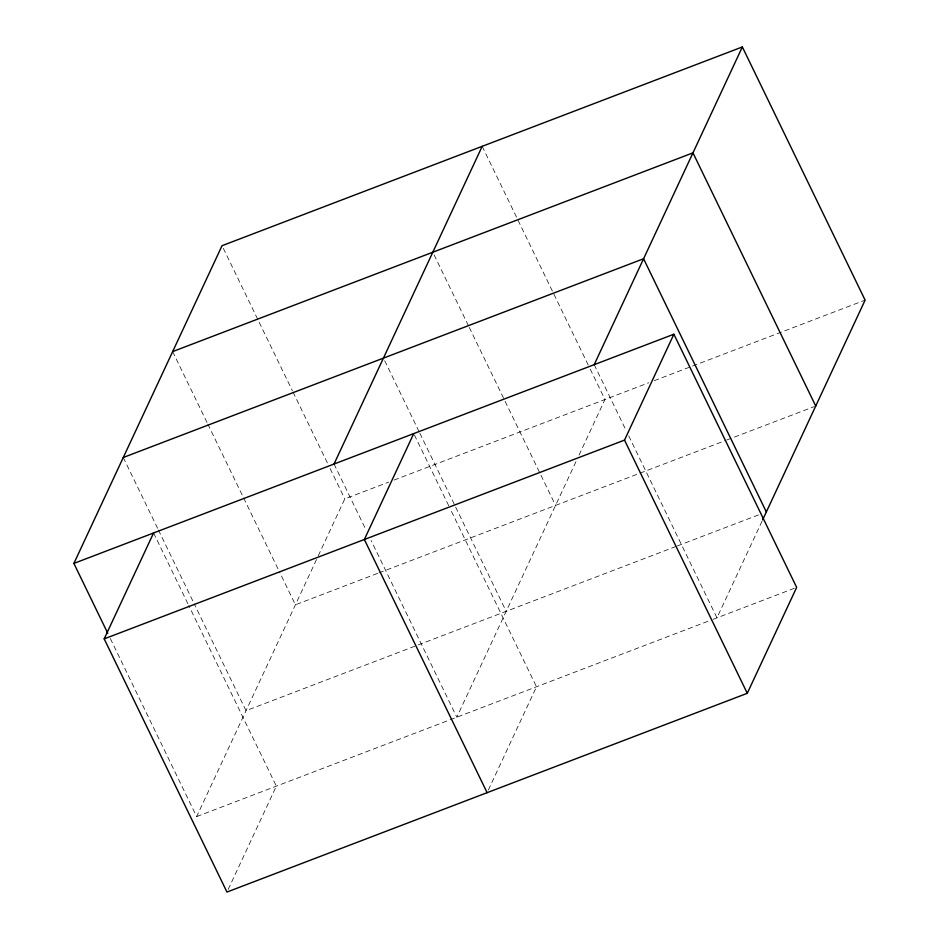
<?xml version="1.0" encoding="UTF-8"?>
<svg xmlns="http://www.w3.org/2000/svg" width="939" height="939" viewBox="0 0 939 939"><rect width="100%" height="100%" fill="white"/><g stroke="black" fill="none" stroke-linecap="round" stroke-linejoin="round"><path stroke-width="0.7" stroke-dasharray="4.7 3.52" d="M110.333 638.567L196.65 816.59L317.64 557.12M318.262 555.794L344.801 498.879L388.617 482.141M228.2 889.397L276.348 786.143L188.751 605.491M575.947 461.718L456.812 717.22L371.128 540.512M579.034 455.098L604.962 399.509L588.976 366.539M488.35 790.028L536.498 686.773L450.18 508.75M762.022 521.204L716.962 617.839L628.719 435.872M394.098 480.052L648.779 382.772M654.248 380.671L691.221 366.55M692.595 366.034L865.112 300.128M377.572 573.4L295.421 604.775L279.435 571.816M378.945 572.872L725.366 440.555M726.727 440.027L814.359 406.552M675.974 546.463L246.041 710.682L194.244 603.871M677.348 545.935L759.498 514.549M196.65 816.59L711.762 619.822M713.135 619.306L796.659 587.403M594.199 364.661L626.16 430.59M482.188 146.32L588.33 365.224M434.088 254.868L468.62 326.068M469.254 327.394L555.571 505.405M384.708 360.764L419.228 431.975M419.874 433.29L455.039 505.816M455.673 507.142L506.191 611.312M414.381 434.91L449.546 507.436M334.038 464.03L366.01 529.972M223.318 248.33L292.369 390.753M293.015 392.068L327.535 463.267M330.094 468.549L344.801 498.879M172.659 351.597L207.179 422.808M207.824 424.123L242.99 496.649M243.624 497.975L278.801 570.501M123.267 457.504L157.799 528.716M158.433 530.03L193.61 602.556M153.585 532.965L188.105 604.176"/><path stroke-width="1.41" d="M107.774 633.297L73.888 563.412L222.038 245.701L742.35 46.95L865.112 300.128L762.644 519.877M73.888 563.412L673.885 334.225L796.659 587.403L747.28 693.299L226.968 892.05L104.194 638.872L153.585 532.965M334.038 464.03L482.188 146.32M413.735 433.595L364.355 539.491L487.118 792.68M594.199 364.661L742.35 46.95M104.194 638.872L624.505 440.121L673.885 334.225M172.659 351.597L692.959 152.857L815.733 406.035M123.267 457.504L643.579 258.753L766.341 511.943M624.505 440.121L747.28 693.299"/></g></svg>
